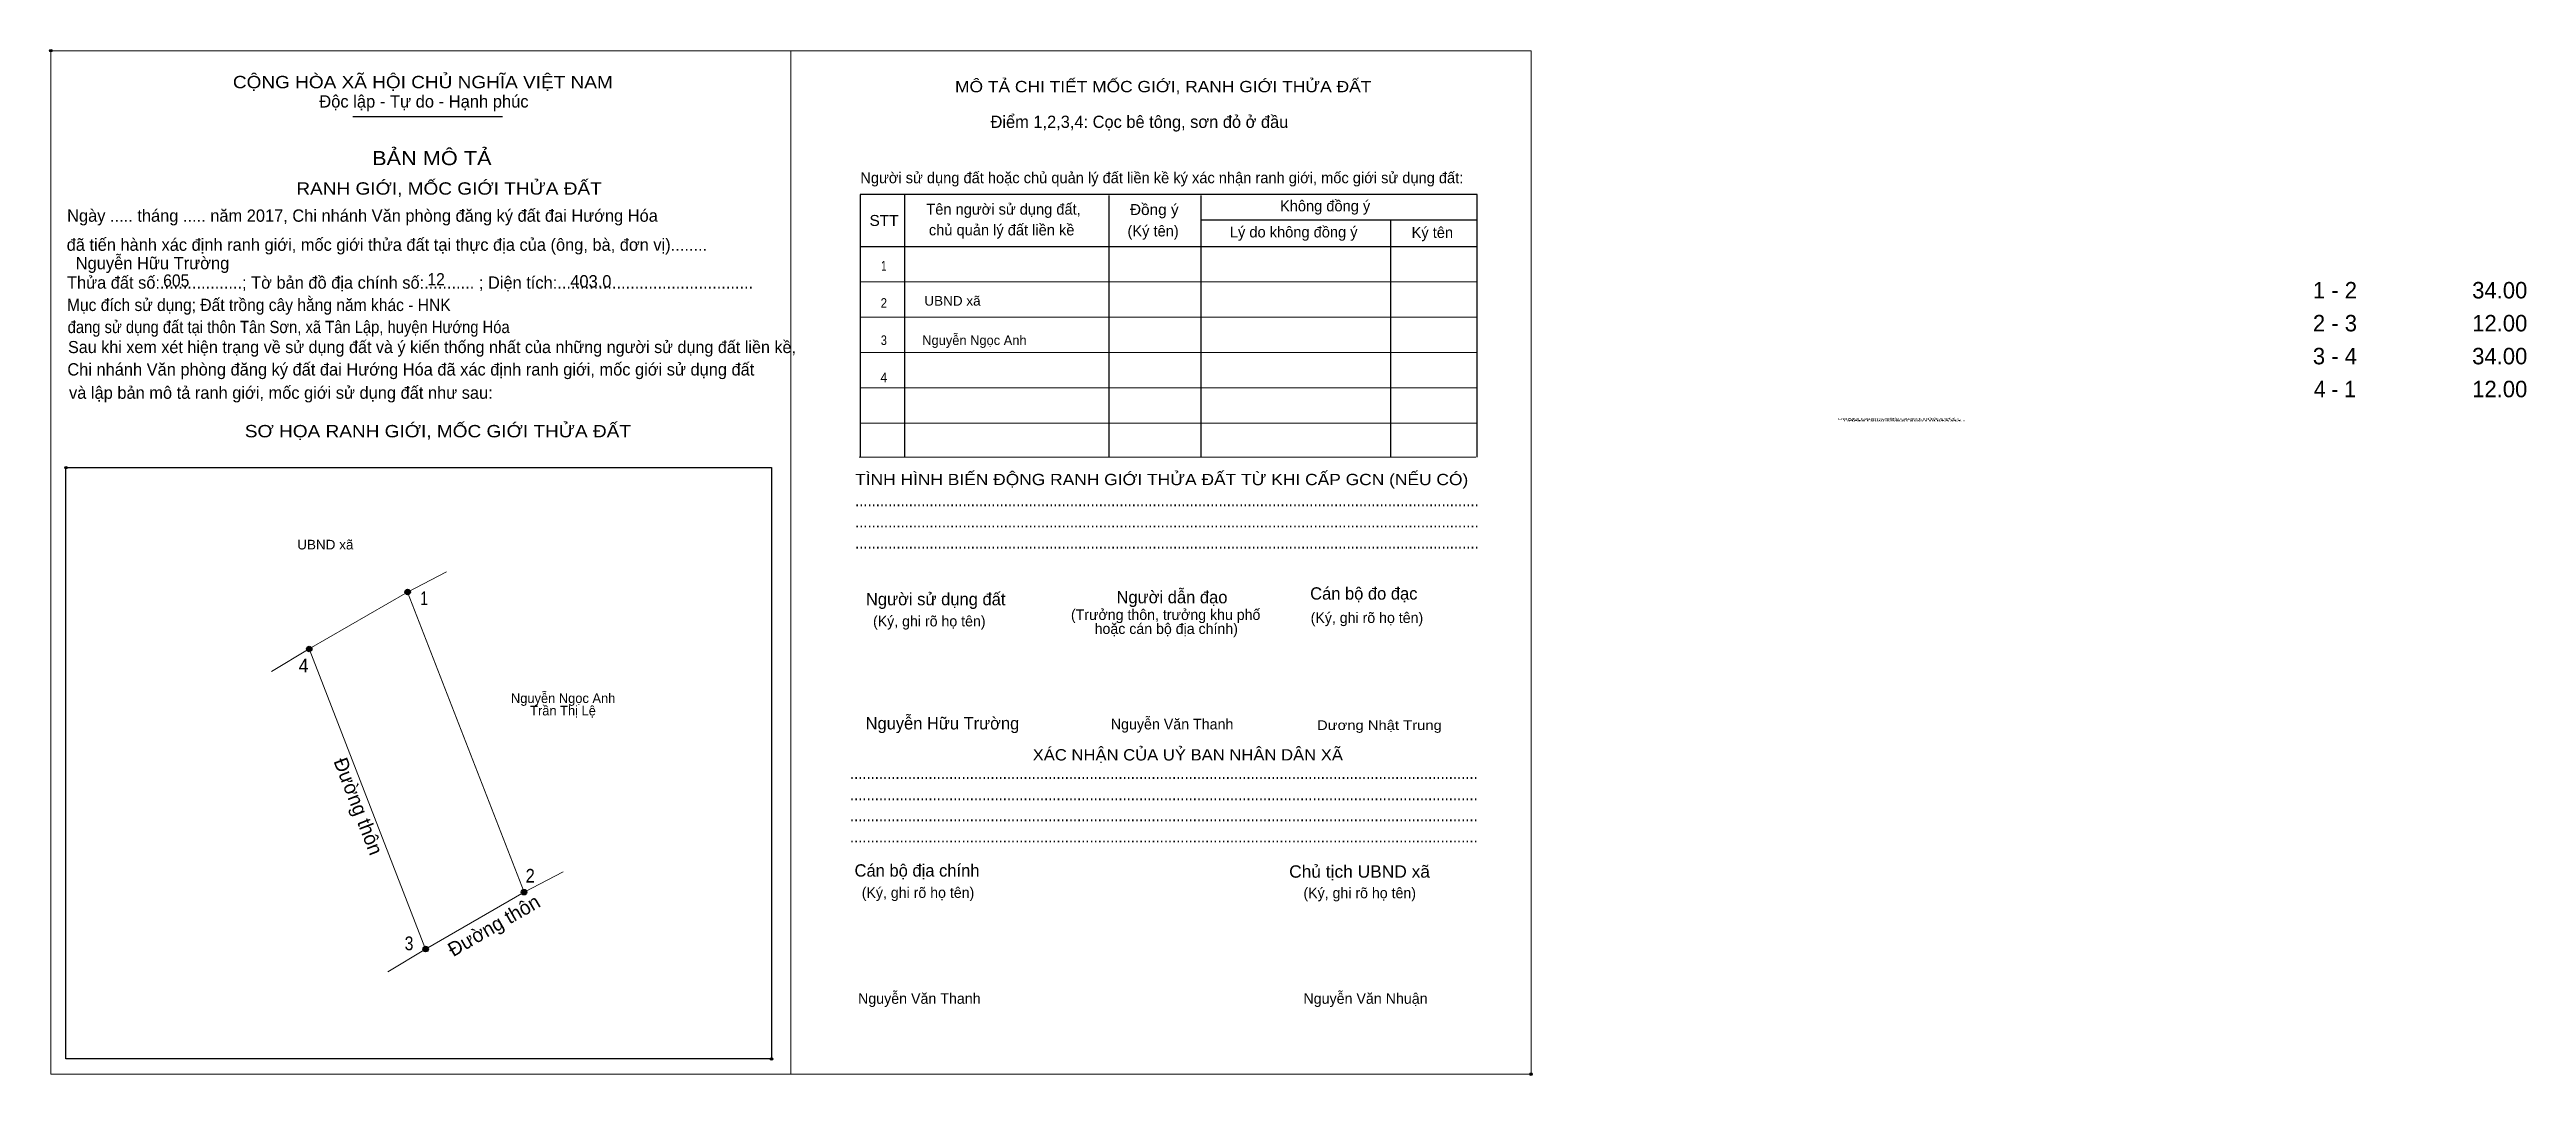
# Model space of a CAD drawing. Header units: metres. Extents: x 548189 to 548451, y 1837797 to 1837905.
import ezdxf
from ezdxf.enums import TextEntityAlignment as Align

# ---------------------------------------------------------------- set-up
doc = ezdxf.new("R2010")
doc.units = ezdxf.units.M
doc.header["$LTSCALE"] = 0.52
doc.header["$PDMODE"] = 32
doc.header["$PDSIZE"] = 0.26
for name, color, linetype, lineweight in [('1', 7, 'Continuous', 25), ('10', 7, 'Continuous', 13), ('11', 7, 'Continuous', 25), ('2', 7, 'Continuous', 13), ('27', 7, 'Continuous', 13)]:
    doc.layers.add(name, color=color, linetype=linetype, lineweight=lineweight)
for name, color, linetype in [('36', 7, 'Continuous'), ('52', 7, 'Continuous'), ('6', 7, 'Continuous'), ('60', 7, 'Continuous'), ('9', 7, 'Continuous')]:
    doc.layers.add(name, color=color, linetype=linetype)

msp = doc.modelspace()

# ---------------------------------------------------------------- hatches: boundary and pattern name
at = {"layer": '11'}
for points in [[(548227.5101, 1837847.65, 1), (548226.9299, 1837847.65, 1)], [(548217.1201, 1837841.64, 1), (548216.5399, 1837841.64, 1)], [(548217.1201, 1837841.64, 1), (548216.5399, 1837841.64, 1)], [(548239.8001, 1837815.95, 1), (548239.2199, 1837815.95, 1)], [(548229.4101, 1837809.94, 1), (548228.8299, 1837809.94, 1)]]:
    msp.add_hatch(color=256, dxfattribs=at).paths.add_polyline_path(points)

# ---------------------------------------------------------------- linework, layer by layer
at = {"layer": '1'}
for p, q in [((548221.44, 1837897.89), (548237.25, 1837897.89)), ((548279.7, 1837889.65), (548279.7, 1837861.89)), ((548301.26, 1837889.54), (548301.26, 1837861.89)), ((548310.99, 1837889.54), (548310.99, 1837861.89)), ((548310.99, 1837886.97), (548340.14, 1837886.97)), ((548331, 1837886.97), (548331, 1837861.89)), ((548275.02, 1837884.13), (548340.14, 1837884.13))]:
    msp.add_line(p, q, dxfattribs=at)
at = {"layer": '1', "lineweight": 13}
for p, q in [((548275.02, 1837880.41), (548340.14, 1837880.41)), ((548275.02, 1837876.68), (548340.14, 1837876.68)), ((548275.02, 1837872.95), (548340.14, 1837872.95)), ((548275.02, 1837869.22), (548340.14, 1837869.22)), ((548275.02, 1837865.5), (548340.14, 1837865.5)), ((548274.91, 1837861.89), (548340.02, 1837861.89))]:
    msp.add_line(p, q, dxfattribs=at)
at = {"layer": '1'}
msp.add_lwpolyline([(548340.14, 1837861.89), (548340.14, 1837889.65), (548275.02, 1837889.65), (548275.02, 1837861.89)], dxfattribs=at)
msp.add_lwpolyline([(548191.14, 1837860.79), (548265.64, 1837860.79), (548265.64, 1837798.34), (548191.14, 1837798.34)], close=True, dxfattribs=at)
for p in [(548189.54, 1837904.82), (548189.55, 1837904.82), (548191.14, 1837860.79), (548265.64, 1837798.34), (548345.84, 1837796.73), (548345.84, 1837796.72)]:
    msp.add_point(p, dxfattribs=at)
at = {"layer": '10'}
msp.add_lwpolyline([(548216.83, 1837841.64), (548227.22, 1837847.65), (548239.51, 1837815.95), (548229.12, 1837809.94)], close=True, dxfattribs=at)
at = {"layer": '11'}
for centre in [(548227.22, 1837847.65), (548216.83, 1837841.64), (548216.83, 1837841.64), (548239.51, 1837815.95), (548229.12, 1837809.94)]:
    msp.add_circle(centre, 0.2901, dxfattribs=at)
at = {"layer": '2'}
for points in [[(548189.54, 1837904.82), (548267.69, 1837904.82), (548267.69, 1837796.73), (548189.54, 1837796.73)], [(548267.69, 1837904.82), (548345.84, 1837904.82), (548345.84, 1837796.72), (548267.69, 1837796.72)], [(548267.69, 1837904.82), (548345.84, 1837904.82), (548345.84, 1837796.72), (548267.69, 1837796.72)]]:
    msp.add_lwpolyline(points, close=True, dxfattribs=at)
at = {"layer": '27'}
for p, q in [((548227.22, 1837847.65), (548231.34, 1837849.79)), ((548216.83, 1837841.64), (548212.85, 1837839.25)), ((548239.51, 1837815.95), (548243.63, 1837818.09)), ((548229.12, 1837809.94), (548225.14, 1837807.55))]:
    msp.add_line(p, q, dxfattribs=at)

# ---------------------------------------------------------------- texts
at = {"layer": '1'}
for s, height, width, p in [('CỘNG HÒA XÃ HỘI CHỦ NGHĨA VIỆT NAM', 1.304, 1.15, (548208.77, 1837900.86)), ('RANH GIỚI, MỐC GIỚI THỬA ĐẤT', 1.305, 1.15, (548215.47, 1837889.62)), ('Đồng ý', 1.155, 1.05, (548303.49, 1837887.47)), ('STT', 1.155, 1.05, (548275.99, 1837886.32)), ('Mục đích sử dụng; Đất trồng cây hằng năm khác - HNK', 1.295, 0.95, (548191.25, 1837877.33)), ('đang sử dụng đất tại thôn Tân Sơn, xã Tân Lập, huyện Hướng Hóa', 1.295, 0.9, (548191.32, 1837875)), ('SƠ HỌA RANH GIỚI, MỐC GIỚI THỬA ĐẤT', 1.305, 1.15, (548210.03, 1837863.99)), ('RANH GIỚI, MỐC GIỚI THỬA ĐẤT', 0.1633, 3.55, (548378.21, 1837865.84)), ('RANH GIỚI, MỐC GIỚI THỬA ĐẤT', 0.1633, 3.55, (548378.7, 1837865.84)), ('RANH GIỚI, MỐC GIỚI THỬA ĐẤT', 0.1633, 3.55, (548378.85, 1837865.67)), ('RANH GIỚI, MỐC GIỚI THỬA ĐẤT', 0.1633, 3.55, (548379.33, 1837865.67)), ('TÌNH HÌNH BIẾN ĐỘNG RANH GIỚI THỬA ĐẤT TỪ KHI CẤP GCN (NẾU CÓ)', 1.193, 1.15, (548274.47, 1837858.94)), ('.......................................................................................................................................................', 1.304, 0.9, (548274.47, 1837856.7)), ('.......................................................................................................................................................', 1.304, 0.9, (548274.47, 1837854.47)), ('.......................................................................................................................................................', 1.304, 0.9, (548274.47, 1837852.23)), ('Dương Nhật Trung', 1.015, 1.15, (548323.24, 1837833.08)), ('........................................................................................................................................................', 1.304, 0.9, (548273.93, 1837827.9)), ('........................................................................................................................................................', 1.304, 0.9, (548273.93, 1837825.66)), ('........................................................................................................................................................', 1.304, 0.9, (548273.93, 1837823.44)), ('........................................................................................................................................................', 1.304, 0.9, (548273.93, 1837821.2)), ('Chủ tịch UBND xã', 1.305, 1.05, (548320.3, 1837817.48))]:
    msp.add_text(s, height=height, dxfattribs=dict(at, width=width)).set_placement(p)
for s, height, width, p in [('MÔ TẢ CHI TIẾT MỐC GIỚI, RANH GIỚI THỬA ĐẤT', 1.193, 1.15, (548307, 1837900.44)), ('BẢN MÔ TẢ', 1.491, 1.15, (548229.775, 1837892.74)), ('XÁC NHẬN CỦA UỶ BAN NHÂN DÂN XÃ', 1.193, 1.1, (548309.6, 1837829.86))]:
    msp.add_text(s, height=height, dxfattribs=dict(at, width=width)).set_placement(p, align=Align.CENTER)
for s, height, p in [('Độc lập - Tự do - Hạnh phúc', 1.304, (548217.89, 1837898.82)), ('Điểm 1,2,3,4: Cọc bê tông, sơn đỏ ở đầu', 1.295, (548288.77, 1837896.67)), ('Người sử dụng đất hoặc chủ quản lý đất liền kề ký xác nhận ranh giới, mốc giới sử dụng đất:', 1.155, (548275.02, 1837890.83)), ('Ngày ..... tháng ..... năm 2017, Chi nhánh Văn phòng đăng ký đất đai Hướng Hóa', 1.295, (548191.27, 1837886.76)), ('Tên người sử dụng đất,', 1.155, (548281.99, 1837887.51)), ('Không đồng ý', 1.155, (548319.33, 1837887.86)), ('chủ quản lý đất liền kề', 1.155, (548282.26, 1837885.32)), ('(Ký tên)', 1.155, (548303.23, 1837885.21)), ('Lý do không đồng ý', 1.155, (548314.04, 1837885.1)), ('Ký tên', 1.155, (548333.23, 1837885.05)), (' đã tiến hành xác định ranh giới, mốc giới thửa đất tại thực địa của (ông, bà, đơn vị)........', 1.295, (548190.74, 1837883.69)), ('Thửa đất số:..................; Tờ bản đồ địa chính số:........... ; Diện tích:...........................................', 1.295, (548191.25, 1837879.69)), ('Sau khi xem xét hiện trạng về sử dụng đất và ý kiến thống nhất của những người sử dụng đất liền kề,', 1.275, (548191.36, 1837872.89)), ('Chi nhánh Văn phòng đăng ký đất đai Hướng Hóa đã xác định ranh giới, mốc giới sử dụng đất', 1.295, (548191.29, 1837870.52)), (' và lập bản mô tả ranh giới, mốc giới sử dụng đất như sau:', 1.295, (548190.99, 1837868.06)), ('Người sử dụng đất', 1.305, (548275.61, 1837846.25)), ('Người dẫn đạo', 1.304, (548302.07, 1837846.46)), ('Cán bộ đo đạc', 1.302, (548322.52, 1837846.85)), ('(Ký, ghi rõ họ tên)', 1.118, (548276.36, 1837844.02)), ('(Ký, ghi rõ họ tên)', 1.118, (548322.57, 1837844.38)), ('Nguyễn Văn Thanh', 1.123, (548301.47, 1837833.14)), ('Cán bộ địa chính', 1.305, (548274.41, 1837817.59)), ('(Ký, ghi rõ họ tên)', 1.118, (548275.17, 1837815.35)), ('(Ký, ghi rõ họ tên)', 1.118, (548321.81, 1837815.31)), ('Nguyễn Văn Thanh', 1.123, (548274.78, 1837804.16)), ('Nguyễn Văn Nhuận', 1.123, (548321.81, 1837804.16))]:
    msp.add_text(s, height=height, dxfattribs=at).set_placement(p)
for s, p in [('(Trưởng thôn, trưởng khu phố', (548307.26, 1837844.7)), ('hoặc cán bộ địa chính)', (548307.325, 1837843.22))]:
    msp.add_text(s, height=1.118, dxfattribs=at).set_placement(p, align=Align.CENTER)
at = {"layer": '10'}
for rotation, p in [(291.191, (548219.37, 1837829.79)), (30.047, (548232.03, 1837809.08))]:
    msp.add_text('Đường thôn', height=1.5, rotation=rotation, dxfattribs=at).set_placement(p)
at = {"layer": '36', "width": 1.05}
for p in [(548284.75, 1837877.9), (548218.53, 1837852.15)]:
    msp.add_text('UBND xã', height=1.015, dxfattribs=at).set_placement(p, align=Align.CENTER)
at = {"layer": '36'}
for s, p in [('Nguyễn Ngọc Anh', (548243.64, 1837835.93)), ('Trần Thị Lệ', (548243.625, 1837834.62))]:
    msp.add_text(s, height=1.015, dxfattribs=at).set_placement(p, align=Align.CENTER)
at = {"layer": '52'}
for s, p in [('1 - 2', (548430.72, 1837878.66)), ('34.00', (548448.125, 1837878.66)), ('2 - 3', (548430.725, 1837875.18)), ('12.00', (548448.125, 1837875.18)), ('3 - 4', (548430.72, 1837871.7)), ('34.00', (548448.125, 1837871.7)), ('12.00', (548448.125, 1837868.22))]:
    msp.add_text(s, height=1.74, dxfattribs=at).set_placement(p, align=Align.CENTER)
at = {"layer": '52', "width": 0.95}
msp.add_text('4 - 1', height=1.74, dxfattribs=at).set_placement((548430.72, 1837868.22), align=Align.CENTER)
at = {"layer": '6'}
for s, p in [('Nguyễn Hữu Trường', (548192.17, 1837881.74)), ('403.0', (548244.39, 1837879.82)), ('Nguyễn Hữu Trường', (548275.58, 1837833.14))]:
    msp.add_text(s, height=1.3, dxfattribs=at).set_placement(p)
at = {"layer": '6', "width": 0.95}
for s, p in [('605', (548201.41, 1837879.9)), ('12', (548229.31, 1837880.03))]:
    msp.add_text(s, height=1.3, dxfattribs=at).set_placement(p)
at = {"layer": '60'}
for s, width, p in [('1', 0.75, (548277.505, 1837881.6)), ('2', 0.9, (548277.5, 1837877.67)), ('3', 0.85, (548277.505, 1837873.74)), ('4', 0.95, (548277.505, 1837869.81))]:
    msp.add_text(s, height=1.015, dxfattribs=dict(at, width=width)).set_placement(p, align=Align.CENTER)
msp.add_text('Nguyễn Ngọc Anh', height=1.015, dxfattribs=at).set_placement((548281.56, 1837873.74))
at = {"layer": '9'}
for s, width, p in [('1', 0.75, (548228.96, 1837846.27)), ('4', 0.95, (548216.235, 1837839.16)), ('2', 0.9, (548240.165, 1837816.96)), ('3', 0.85, (548227.37, 1837809.82))]:
    msp.add_text(s, height=1.45, dxfattribs=dict(at, width=width)).set_placement(p, align=Align.CENTER)

doc.saveas('drawing.dxf')
